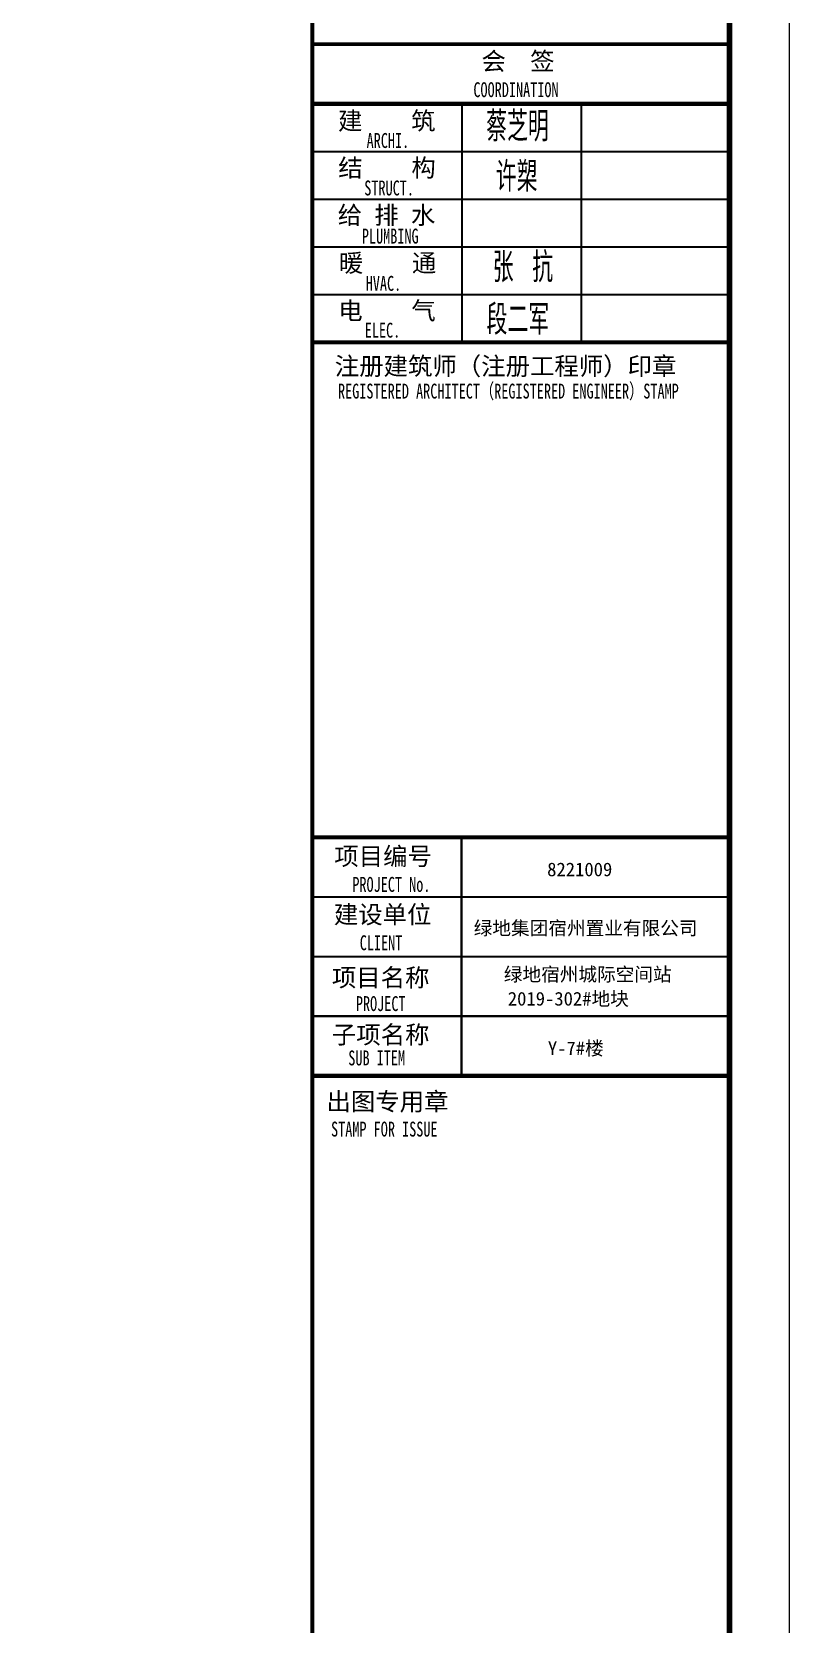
# Model space of a CAD drawing. Extents: x 27938 to 1507990, y 110129 to 923079.
# Drawn here: x 885015 to 897714, y 433736 to 460440 of the extents above; entities that cross this region are included whole.
import ezdxf

# ---------------------------------------------------------------- set-up
doc = ezdxf.new("R2010")
doc.units = 0
doc.header["$LTSCALE"] = 1000
doc.header["$MEASUREMENT"] = 0
doc.layers.add('yichutu', color=7, linetype='Continuous', true_color=0xffffff, plot=False)
doc.layers.add('图框', color=140, linetype='Continuous')
doc.layers.add('图签文字', color=147, linetype='Continuous')
doc.layers.add('图签', color=147, linetype='Continuous', lineweight=18)
doc.styles.add('宋体', font='', dxfattribs={"height": 50})
doc.styles.add('建筑图签-1', font='simhei.ttf', dxfattribs={"width": 0.7})
doc.styles.add('建筑图签-2', font='TXT.shx', dxfattribs={"width": 0.5, "bigfont": 'HZTXT.shx'})
doc.styles.get('宋体').set_extended_font_data('SimSun')

# ---------------------------------------------------------------- blocks, each defined once
blk = doc.blocks.new('TK')
at = {"layer": '图框'}
blk.add_lwpolyline([(465375, 548714), (549475, 548714), (549475, 489314), (465375, 489314)], close=True, dxfattribs=at)
blk.add_lwpolyline([(465375, 548714), (549475, 548714), (549475, 489314), (465375, 489314)], close=True, dxfattribs=at)
at = {"layer": '图框', "const_width": 100}
blk.add_lwpolyline([(548475, 490314), (548475, 547714), (467875, 547714), (467875, 490314)], close=True, dxfattribs=at)
at = {"layer": '图框'}
for points, const_width in [([(541480, 490314), (541480, 547714)], 70), ([(541488, 538714), (548488, 538714)], 60), ([(541488, 537714), (548488, 537714)], 70), ([(541488, 537714), (548488, 537714)], 70), ([(543988, 537714), (543988, 533714)], 35), ([(545988, 537714), (545988, 533714)], 35), ([(541488, 536914), (548488, 536914)], 35), ([(541488, 536114), (548488, 536114)], 35), ([(541488, 535314), (548488, 535314)], 35), ([(541488, 534514), (548488, 534514)], 35), ([(541488, 533714), (548488, 533714)], 70), ([(541480, 525414), (548480, 525414)], 70), ([(541480, 525414), (548480, 525414)], 70), ([(543980, 521414), (543980, 525414)], 35), ([(541480, 524414), (548480, 524414)], 35), ([(541480, 523414), (548480, 523414)], 35), ([(541480, 522414), (548480, 522414)], 35), ([(548480, 521414), (541480, 521414)], 70)]:
    blk.add_lwpolyline(points, dxfattribs=dict(at, const_width=const_width))
at = {"layer": '图框', "style": '建筑图签-1', "width": 0.7}
for s, p in [('COORDINATION', (544180, 537827)), ('ARCHI.', (542389, 536975)), ('STRUCT.', (542350, 536179)), ('PLUMBING', (542309, 535372)), ('HVAC.', (542374, 534579)), ('ELEC.', (542358, 533794)), ('REGISTERED ARCHITECT（REGISTERED ENGINEER）STAMP', (541909, 532772)), ('PROJECT No.', (542150, 524499, -1799)), ('CLIENT', (542274, 523520)), ('PROJECT', (542209, 522500)), ('SUB ITEM', (542082, 521589)), ('STAMP FOR ISSUE', (541793, 520395))]:
    blk.add_text(s, height=250, dxfattribs=at).set_placement(p)
at = {"layer": '图签', "color": 2, "style": '宋体'}
for s, height, p in [('8221009', 229.3, (545417, 524761)), ('绿地集团宿州置业有限公司', 229.34, (544185, 523776)), ('绿地宿州城际空间站', 229.3, (544690, 523001)), ('2019-302#地块', 229.34, (544757, 522592)), ('Y-7#楼', 229.3, (545429, 521761))]:
    blk.add_text(s, height=height, dxfattribs=at).set_placement(p)
at = {"layer": '图签文字', "color": 7, "style": '建筑图签-1'}
for s, p in [('会  签', (544315, 538281)), ('建    筑', (541910, 537280)), ('结    构', (541914, 536493)), ('给 排 水', (541905, 535699)), ('暖    通', (541923, 534896)), ('电    气', (541913, 534096)), ('注册建筑师（注册工程师）印章', (541855, 533167)), ('项目编号', (541848, 524946)), ('建设单位', (541840, 523969)), ('项目名称', (541807, 522911)), ('子项名称', (541807, 521954)), ('出图专用章', (541716, 520832))]:
    blk.add_text(s, height=300, dxfattribs=at).set_placement(p)
at = {"layer": '图签文字', "color": 1, "style": '建筑图签-2', "width": 0.7}
for s, p in [('蔡芝明', (544395, 537085)), ('许槊', (544555, 536242)), ('张 抗', (544505, 534724)), ('段二军', (544401, 533845))]:
    blk.add_text(s, height=500, dxfattribs=at).set_placement(p)
blk = doc.blocks.new('yct-841-594-84100-59399.9999999999-100-1000.0')
at = {"layer": 'yichutu', "color": 7, "true_color": 0xffffff}
blk.add_lwpolyline([(0, 0), (0, 59400), (84100, 59400), (84100, 0)], close=True, dxfattribs=at)

msp = doc.modelspace()

# ---------------------------------------------------------------- block references
msp.add_blockref('TK', (348239.1, -78481.8))
at = {"layer": 'yichutu'}
msp.add_blockref('yct-841-594-84100-59399.9999999999-100-1000.0', (813614.1, 410831.9), dxfattribs=at)

doc.saveas('drawing.dxf')
